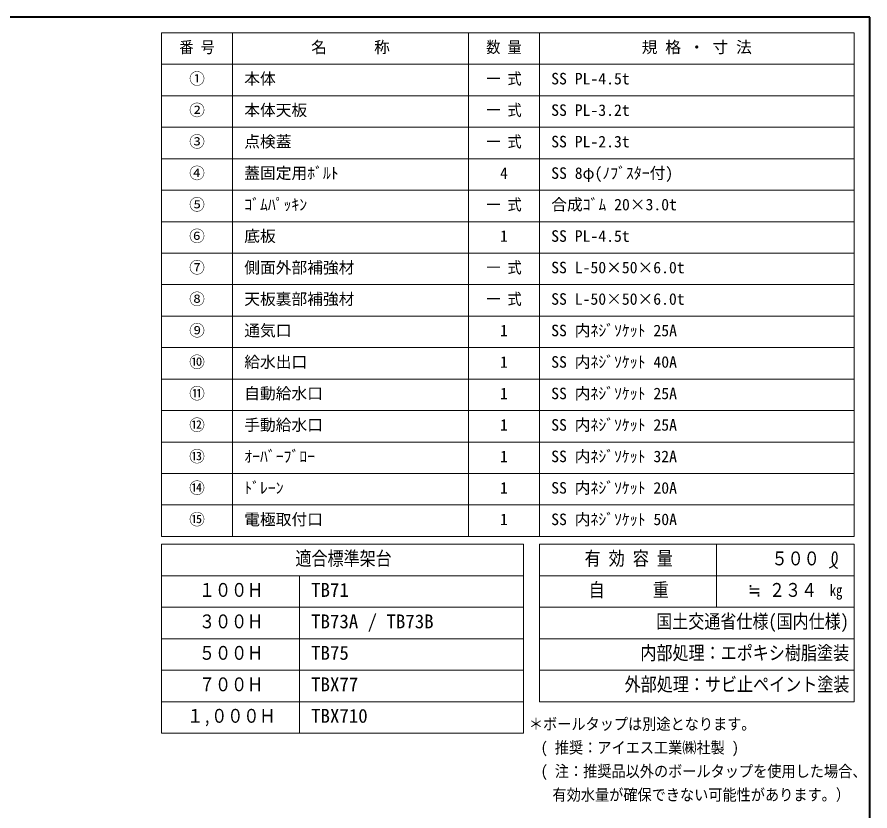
# Model space of a CAD drawing. Units: millimetres at full size, sheet at 1:15; details may follow other scales. Extents: x -3184 to 2891, y -2037 to 2178.
# Drawn here: x 859 to 2891, y 286 to 2178 of the extents above; entities that cross this region are included whole.
import ezdxf
from ezdxf.enums import TextEntityAlignment as Align

# ---------------------------------------------------------------- set-up
doc = ezdxf.new("R2010")
doc.units = ezdxf.units.MM
doc.header["$LTSCALE"] = 15
doc.layers.add('0-0', color=7, linetype='Continuous', lineweight=18)
doc.styles.add('ＭＳ ゴシック', font='')
doc.styles.get('ＭＳ ゴシック').set_extended_font_data('MS Gothic')

msp = doc.modelspace()

# ---------------------------------------------------------------- linework, layer by layer
at = {"layer": '0-0', "color": 1, "lineweight": 40}
for p, q in [((2890.8, 2177.87), (-3184.2, 2177.87)), ((2890.8, -2037.13), (2890.8, 2177.87))]:
    msp.add_line(p, q, dxfattribs=at)
at = {"layer": '0-0', "color": 3}
for p, q in [((2853.3, 2140.37), (1203.3, 2140.37)), ((1203.3, 940.37), (1203.3, 2140.37)), ((1372.05, 940.37), (1372.05, 2140.37)), ((1934.55, 940.37), (1934.55, 2140.37)), ((2103.3, 940.37), (2103.3, 2140.37)), ((2853.3, 940.37), (2853.3, 2140.37)), ((2853.3, 2065.37), (1203.3, 2065.37)), ((2853.3, 1990.37), (1203.3, 1990.37)), ((2853.3, 1915.37), (1203.3, 1915.37)), ((2853.3, 1840.37), (1203.3, 1840.37)), ((2853.3, 1765.37), (1203.3, 1765.37)), ((2853.3, 1690.37), (1203.3, 1690.37)), ((2853.3, 1615.37), (1203.3, 1615.37)), ((2853.3, 1540.37), (1203.3, 1540.37)), ((2853.3, 1465.37), (1203.3, 1465.37)), ((2853.3, 1390.37), (1203.3, 1390.37)), ((2853.3, 1315.37), (1203.3, 1315.37)), ((2853.3, 1240.37), (1203.3, 1240.37)), ((2853.3, 1165.37), (1203.3, 1165.37)), ((2853.3, 1090.37), (1203.3, 1090.37)), ((2853.3, 1015.37), (1203.3, 1015.37)), ((2853.3, 940.37), (1203.3, 940.37)), ((2065.8, 921.62), (1203.3, 921.62)), ((1203.3, 471.62), (1203.3, 921.62)), ((2065.8, 471.62), (2065.8, 921.62)), ((2853.3, 921.62), (2103.3, 921.62)), ((2103.3, 546.62), (2103.3, 921.62)), ((2525.17, 771.62), (2525.17, 921.62)), ((2853.3, 546.62), (2853.3, 921.62)), ((2065.8, 846.62), (1203.3, 846.62)), ((1531.42, 471.62), (1531.42, 846.62)), ((2853.3, 846.62), (2103.3, 846.62)), ((2065.8, 771.62), (1203.3, 771.62)), ((2853.3, 771.62), (2103.3, 771.62)), ((2065.8, 696.62), (1203.3, 696.62)), ((2853.3, 696.62), (2103.3, 696.62)), ((2065.8, 621.62), (1203.3, 621.62)), ((2853.3, 621.62), (2103.3, 621.62)), ((2065.8, 546.62), (1203.3, 546.62)), ((2853.3, 546.62), (2103.3, 546.62)), ((2065.8, 471.62), (1203.3, 471.62))]:
    msp.add_line(p, q, dxfattribs=at)
at = {"layer": '0-0', "color": 5, "lineweight": 25}
for points in [[(2794.81, 865.55), (2795.79, 866.11), (2797.47, 867.09), (2799.14, 868.1), (2800.78, 869.14), (2802.39, 870.24), (2803.96, 871.41), (2804.84, 872.12), (2805.49, 872.68), (2806.58, 873.69), (2807.6, 874.74), (2808.56, 875.86), (2809.43, 877.04), (2810.2, 878.28), (2810.6, 879.03), (2810.88, 879.64), (2811.31, 880.72), (2811.66, 881.83), (2811.95, 882.96), (2812.17, 884.11), (2812.34, 885.27), (2812.41, 885.94), (2812.46, 886.63), (2812.51, 887.83), (2812.52, 889.02), (2812.5, 890.22), (2812.47, 891.42), (2812.43, 892.63), (2812.41, 893.34), (2812.39, 894.08), (2812.34, 895.37), (2812.23, 896.64), (2812.03, 897.89), (2811.69, 899.1), (2811.17, 900.26), (2810.76, 900.9), (2810.5, 901.24), (2810, 901.8), (2809.44, 902.3), (2808.83, 902.71)], [(2808.83, 902.71), (2808.19, 903.01), (2807.53, 903.18), (2807.14, 903.2), (2806.82, 903.18), (2806.27, 903.06), (2805.74, 902.85), (2805.22, 902.56), (2804.73, 902.21), (2804.27, 901.81), (2804.02, 901.56), (2803.67, 901.17), (2803.16, 900.46), (2802.73, 899.71), (2802.37, 898.92), (2802.08, 898.11), (2801.84, 897.28), (2801.72, 896.79), (2801.58, 896.18), (2801.4, 895.12), (2801.25, 894.06), (2801.13, 892.99), (2801.03, 891.91), (2800.95, 890.84), (2800.89, 890.21), (2800.83, 889.47), (2800.72, 888.18), (2800.64, 886.89), (2800.58, 885.61), (2800.58, 884.33), (2800.65, 883.06), (2800.73, 882.32), (2800.82, 881.68), (2801.04, 880.59), (2801.32, 879.51), (2801.65, 878.44), (2802.03, 877.38), (2802.45, 876.34), (2802.7, 875.74), (2802.89, 875.31)], [(2802.89, 875.31), (2803.24, 874.58), (2803.59, 873.85), (2803.97, 873.14), (2804.35, 872.42), (2804.76, 871.71), (2805.01, 871.3), (2805.3, 870.82), (2805.83, 870.01), (2806.39, 869.23), (2806.99, 868.48), (2807.65, 867.79), (2808.35, 867.18), (2808.79, 866.86), (2809.16, 866.62), (2809.84, 866.26), (2810.54, 865.95), (2811.27, 865.67), (2812.02, 865.42), (2812.78, 865.19), (2813.23, 865.05)]]:
    msp.add_lwpolyline(points, dxfattribs=at)

# ---------------------------------------------------------------- texts
at = {"layer": '0-0', "style": 'ＭＳ ゴシック'}
for s, height, width, p in [('番 号', 27.49, 0.9, (1245.49, 2084.12)), ('数 量', 27.49, 0.9, (1976.74, 2084.12)), ('一 式', 27.49, 0.9, (1976.74, 2009.12)), ('一 式', 27.49, 0.9, (1976.74, 1934.12)), ('一 式', 27.49, 0.9, (1976.74, 1859.12)), ('一 式', 27.49, 0.9, (1976.74, 1709.12)), ('一 式', 27.49, 0.9, (1976.74, 1559.12)), ('一 式', 27.49, 0.9, (1976.74, 1484.12)), ('適合標準架台', 32.99, 0.85, (1522.05, 861.62)), ('有 効 容 量', 32.99, 0.85, (2211.11, 861.62)), ('５００', 32.99, 0.85, (2656.42, 861.62)), ('自\u3000\u3000\u3000重', 32.99, 0.85, (2220.49, 786.62)), ('１００Ｈ', 32.99, 0.85, (1292.36, 786.62)), ('≒ ２３４', 32.99, 0.85, (2600.17, 786.62)), ('kg', 27.49, 0.8, (2795.17, 790.37)), ('３００Ｈ', 32.99, 0.85, (1292.36, 711.62)), ('国土交通省仕様(国内仕様)', 32.99, 0.85, (2381.42, 711.62)), ('５００Ｈ', 32.99, 0.85, (1292.36, 636.62)), ('内部処理：エポキシ樹脂塗装', 32.99, 0.85, (2343.92, 636.62)), ('７００Ｈ', 32.99, 0.85, (1292.36, 561.62)), ('外部処理：サビ止ペイント塗装', 32.99, 0.85, (2306.42, 561.62)), ('１,０００Ｈ', 32.99, 0.85, (1264.24, 486.62)), ('＊ボールタップは別途となります。', 27.49, 0.9, (2078.3, 471.62)), ('( 推奨：アイエス工業㈱社製 )', 27.49, 0.9, (2106.42, 415.37)), ('( 注：推奨品以外のボールタップを使用した場合、', 27.49, 0.9, (2106.42, 359.12)), ('有効水量が確保できない可能性があります。）', 27.49, 0.9, (2134.55, 302.87))]:
    msp.add_text(s, height=height, dxfattribs=dict(at, width=width)).set_placement(p, align=Align.BOTTOM_LEFT)
for s, height, p in [('名\u3000\u3000\u3000称', 27.49, (1559.55, 2084.12)), ('規 格 ・ 寸 法', 27.49, (2347.05, 2084.12)), ('①', 27.49, (1268.92, 2009.12)), ('本体', 27.49, (1400.17, 2009.12)), ('SS PL-4.5t', 27.49, (2131.42, 2009.12)), ('②', 27.49, (1268.92, 1934.12)), ('本体天板', 27.49, (1400.17, 1934.12)), ('SS PL-3.2t', 27.49, (2131.42, 1934.12)), ('③', 27.49, (1268.92, 1859.12)), ('点検蓋', 27.49, (1400.17, 1859.12)), ('SS PL-2.3t', 27.49, (2131.42, 1859.12)), ('④', 27.49, (1268.92, 1784.12)), ('蓋固定用ﾎﾞﾙﾄ', 27.49, (1400.17, 1784.12)), ('4', 27.49, (2009.55, 1784.12)), ('SS 8φ(ﾉﾌﾞｽﾀｰ付)', 27.49, (2131.42, 1784.12)), ('⑤', 27.49, (1268.92, 1709.12)), ('ｺﾞﾑﾊﾟｯｷﾝ', 27.49, (1400.17, 1709.12)), ('合成ｺﾞﾑ 20×3.0t', 27.49, (2131.42, 1709.12)), ('⑥', 27.49, (1268.92, 1634.12)), ('底板', 27.49, (1400.17, 1634.12)), ('1', 27.49, (2009.55, 1634.12)), ('SS PL-4.5t', 27.49, (2131.42, 1634.12)), ('⑦', 27.49, (1268.92, 1559.12)), ('側面外部補強材', 27.49, (1400.17, 1559.12)), ('SS L-50×50×6.0t', 27.49, (2131.42, 1559.12)), ('⑧', 27.49, (1268.92, 1484.12)), ('天板裏部補強材', 27.49, (1400.17, 1484.12)), ('SS L-50×50×6.0t', 27.49, (2131.42, 1484.12)), ('⑨', 27.49, (1268.92, 1409.12)), ('通気口', 27.49, (1400.17, 1409.12)), ('1', 27.49, (2009.55, 1409.12)), ('SS 内ﾈｼﾞｿｹｯﾄ 25A', 27.49, (2131.42, 1409.12)), ('⑩', 27.49, (1268.92, 1334.12)), ('給水出口', 27.49, (1400.17, 1334.12)), ('1', 27.49, (2009.55, 1334.12)), ('SS 内ﾈｼﾞｿｹｯﾄ 40A', 27.49, (2131.42, 1334.12)), ('⑪', 27.49, (1268.92, 1259.12)), ('自動給水口', 27.49, (1400.17, 1259.12)), ('1', 27.49, (2009.55, 1259.12)), ('SS 内ﾈｼﾞｿｹｯﾄ 25A', 27.49, (2131.42, 1259.12)), ('⑫', 27.49, (1268.92, 1184.12)), ('手動給水口', 27.49, (1400.17, 1184.12)), ('SS 内ﾈｼﾞｿｹｯﾄ 25A', 27.49, (2131.42, 1184.12)), ('1', 27.49, (2009.55, 1184.12)), ('⑬', 27.49, (1268.92, 1109.12)), ('ｵｰﾊﾞｰﾌﾞﾛｰ', 27.49, (1400.17, 1109.12)), ('1', 27.49, (2009.55, 1109.12)), ('SS 内ﾈｼﾞｿｹｯﾄ 32A', 27.49, (2131.42, 1109.12)), ('⑭', 27.49, (1268.92, 1034.12)), ('ﾄﾞﾚｰﾝ', 27.49, (1400.17, 1034.12)), ('1', 27.49, (2009.55, 1034.12)), ('SS 内ﾈｼﾞｿｹｯﾄ 20A', 27.49, (2131.42, 1034.12)), ('⑮', 27.49, (1268.92, 959.12)), ('電極取付口', 27.49, (1400.17, 959.12)), ('SS 内ﾈｼﾞｿｹｯﾄ 50A', 27.49, (2131.42, 959.12)), ('1', 27.49, (2009.55, 959.12)), ('TB71', 32.99, (1559.55, 786.62)), ('TB73A / TB73B', 32.99, (1559.55, 711.62)), ('TB75', 32.99, (1559.55, 636.62)), ('TBX77', 32.99, (1559.55, 561.62)), ('TBX710', 32.99, (1559.55, 486.62))]:
    msp.add_text(s, height=height, dxfattribs=at).set_placement(p, align=Align.BOTTOM_LEFT)

doc.saveas('drawing.dxf')
